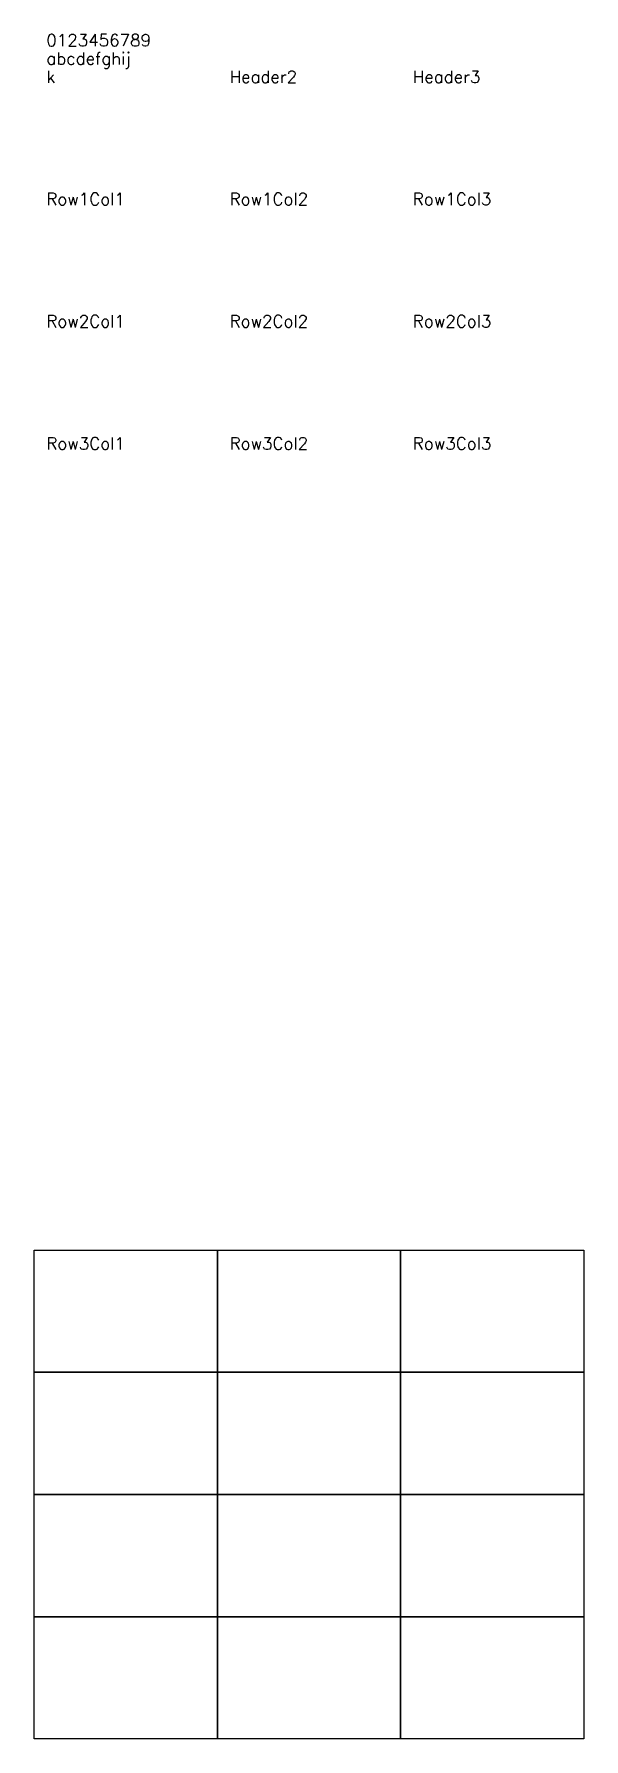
# Model space of a CAD drawing. Extents: x 0 to 45, y -40 to 100.
import ezdxf

# ---------------------------------------------------------------- set-up
doc = ezdxf.new("R2010")
doc.units = 0
doc.styles.get("Standard").update_dxf_attribs({"font": 'simplex.shx'})

msp = doc.modelspace()

# ---------------------------------------------------------------- linework, layer by layer
for p, q in [((0, 0), (15, 0)), ((0, -10), (0, 0)), ((15, 0), (15, -10)), ((15, 0), (30, 0)), ((15, -10), (15, 0)), ((30, 0), (30, -10)), ((30, 0), (45, 0)), ((30, -10), (30, 0)), ((45, 0), (45, -10)), ((15, -10), (0, -10)), ((0, -10), (15, -10)), ((0, -20), (0, -10)), ((30, -10), (15, -10)), ((15, -10), (15, -20)), ((15, -10), (30, -10)), ((15, -20), (15, -10)), ((45, -10), (30, -10)), ((30, -10), (30, -20)), ((30, -10), (45, -10)), ((30, -20), (30, -10)), ((45, -10), (45, -20)), ((15, -20), (0, -20)), ((0, -20), (15, -20)), ((0, -30), (0, -20)), ((30, -20), (15, -20)), ((15, -20), (15, -30)), ((15, -20), (30, -20)), ((15, -30), (15, -20)), ((45, -20), (30, -20)), ((30, -20), (30, -30)), ((30, -20), (45, -20)), ((30, -30), (30, -20)), ((45, -20), (45, -30)), ((15, -30), (0, -30)), ((0, -30), (15, -30)), ((0, -40), (0, -30)), ((30, -30), (15, -30)), ((15, -30), (15, -40)), ((15, -30), (30, -30)), ((15, -40), (15, -30)), ((45, -30), (30, -30)), ((30, -30), (30, -40)), ((30, -30), (45, -30)), ((30, -40), (30, -30)), ((45, -30), (45, -40)), ((15, -40), (0, -40)), ((30, -40), (15, -40)), ((45, -40), (30, -40))]:
    msp.add_line(p, q)

# ---------------------------------------------------------------- texts
for s, p in [('0123456789', (1, 98.5)), ('abcdefghij', (1, 97)), ('k', (1, 95.5)), ('Header2', (16, 95.5)), ('Header3', (31, 95.5)), ('Row1Col1', (1, 85.5)), ('Row1Col2', (16, 85.5)), ('Row1Col3', (31, 85.5)), ('Row2Col1', (1, 75.5)), ('Row2Col2', (16, 75.5)), ('Row2Col3', (31, 75.5)), ('Row3Col1', (1, 65.5)), ('Row3Col2', (16, 65.5)), ('Row3Col3', (31, 65.5))]:
    msp.add_text(s, height=1).set_placement(p)

doc.saveas('drawing.dxf')
